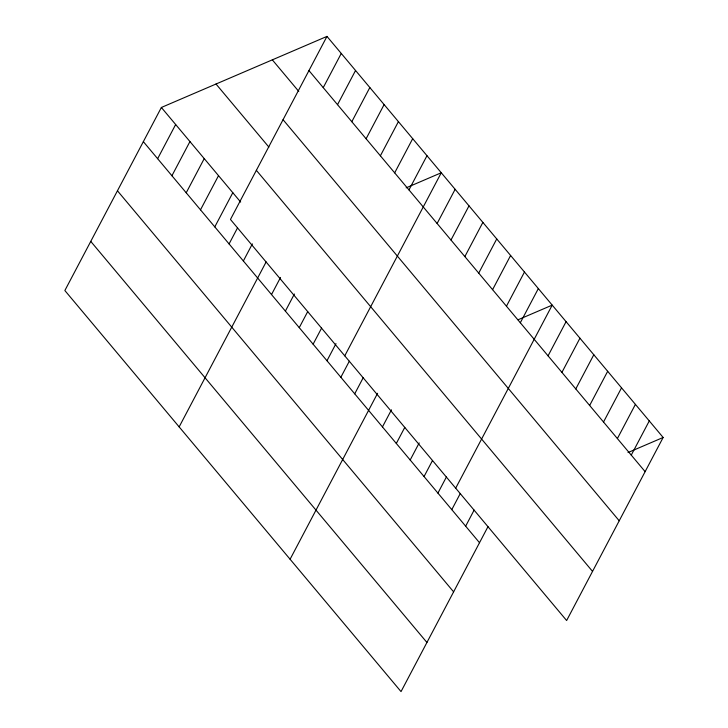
<?xml version="1.0" encoding="UTF-8"?>
<svg xmlns="http://www.w3.org/2000/svg" width="728" height="728" viewBox="0 0 728 728"><rect width="100%" height="100%" fill="white"/><g stroke="black" fill="none" stroke-linecap="round" stroke-linejoin="round"><path stroke-width="1.09" d="M326.972 36.4L230.458 219.456L566.63 620.529L663.144 437.473L326.972 36.4L161.37 107.471L64.856 290.527L401.028 691.6L487.997 526.635M157.639 158.695L175.657 124.515M171.926 175.739L189.944 141.56M186.213 192.784L204.231 158.613M200.5 209.828L218.518 175.657M214.787 226.881L232.805 192.702M229.074 243.926L237.556 227.837M323.241 87.624L341.259 53.444M243.361 260.97L252.37 243.88M337.528 104.668L355.546 70.489M179.152 426.89L266.13 261.934M351.815 121.713L369.833 87.533M271.517 294.558L280.526 277.468M366.102 138.757L384.12 104.586M285.385 311.102L294.394 294.012M380.389 155.801L398.407 121.631M299.254 327.646L307.726 311.566M394.676 172.845L412.694 138.675M313.113 344.189L321.594 328.11M408.963 189.899L426.981 155.719M326.981 360.733L335.99 343.643M344.763 355.819L441.268 172.763L406.142 187.842M340.85 377.277L349.331 361.197M437.119 223.487L455.137 189.307M354.718 393.821L363.199 377.741M450.987 240.031L469.005 205.851M290.09 559.25L377.595 393.284M464.855 256.575L482.873 222.395M382.455 426.908L391.464 409.828M478.724 273.118L496.742 238.939M396.314 443.452L404.795 427.372M492.592 289.662L510.61 255.483M410.183 460.005L419.192 442.915M506.451 306.206L524.469 272.026M424.051 476.549L432.532 460.46M520.32 322.75L538.338 288.579M437.919 493.093L446.401 477.004M455.692 488.17L552.206 305.123L518.054 319.774M451.788 509.636L460.269 493.548M548.057 355.837L566.075 321.667M465.656 526.18L474.128 510.091M561.925 372.381L579.943 338.211M575.793 388.925L593.811 354.754M589.653 405.469L607.671 371.298M603.521 422.012L621.539 387.842M617.39 438.565L635.408 404.386M631.258 455.109L649.276 420.93M628.009 452.552L663.144 437.473M308.954 70.58L645.126 471.653M272.327 59.851L298.753 91.391M283.055 119.701L619.219 520.775M216.016 84.02L268.878 147.083M256.365 170.325L592.537 571.398M161.37 107.471L240.668 202.075M143.352 141.651L479.525 542.724M117.445 190.782L453.617 591.855M90.763 241.396L426.926 642.469"/></g></svg>
